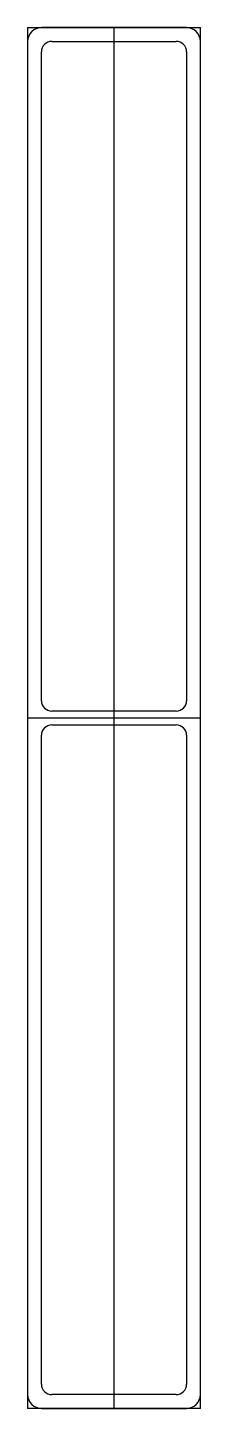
# Model space of a CAD drawing. Extents: x -12 to 12, y -200 to 0.
import ezdxf

# ---------------------------------------------------------------- set-up
doc = ezdxf.new("R2010")
doc.units = 0
doc.layers.get('0').update_dxf_attribs({"linetype": 'CONTINUOUS'})

msp = doc.modelspace()

# ---------------------------------------------------------------- linework, layer by layer
at = {"linetype": 'CONTINUOUS'}
for p, q in [((-12.5, 0), (-12.5, -200)), ((-12.5, 0), (12.5, 0)), ((10.5, 0), (-10.5, 0)), ((10.5, 0), (-10.5, 0)), ((0, -200), (0, 0)), ((12.5, -200), (12.5, 0)), ((-12.5, -2), (-12.5, -198)), ((-12.5, -2), (-12.5, -198)), ((-9, -2), (9, -2)), ((-9, -2), (9, -2)), ((12.5, -198), (12.5, -2)), ((12.5, -198), (12.5, -2)), ((-10.5, -97.5), (-10.5, -3.5)), ((-10.5, -97.5), (-10.5, -3.5)), ((10.5, -3.5), (10.5, -97.5)), ((10.5, -3.5), (10.5, -97.5)), ((12.5, -100), (-12.5, -100)), ((9, -99), (-9, -99)), ((9, -99), (-9, -99)), ((-9, -101), (9, -101)), ((-9, -101), (9, -101)), ((-10.5, -196.5), (-10.5, -102.5)), ((-10.5, -196.5), (-10.5, -102.5)), ((10.5, -102.5), (10.5, -196.5)), ((10.5, -102.5), (10.5, -196.5)), ((9, -198), (-9, -198)), ((9, -198), (-9, -198)), ((12.5, -200), (-12.5, -200)), ((-10.5, -200), (10.5, -200)), ((-10.5, -200), (10.5, -200))]:
    msp.add_line(p, q, dxfattribs=at)
for centre, radius, start, end in [((-10.5, -2), 2, 90, 180), ((-10.5, -2), 2, 90, 180), ((10.5, -2), 2, 0, 90), ((10.5, -2), 2, 0, 90), ((-9, -3.5), 1.5, 90, 180), ((-9, -3.5), 1.5, 90, 180), ((9, -3.5), 1.5, 0, 90), ((9, -3.5), 1.5, 0, 90), ((-9, -97.5), 1.5, 180, 270), ((-9, -97.5), 1.5, 180, 270), ((9, -97.5), 1.5, 270, 0), ((9, -97.5), 1.5, 270, 0), ((-9, -102.5), 1.5, 90, 180), ((-9, -102.5), 1.5, 90, 180), ((9, -102.5), 1.5, 0, 90), ((9, -102.5), 1.5, 0, 90), ((-10.5, -198), 2, 180, 270), ((-10.5, -198), 2, 180, 270), ((-9, -196.5), 1.5, 180, 270), ((-9, -196.5), 1.5, 180, 270), ((9, -196.5), 1.5, 270, 0), ((9, -196.5), 1.5, 270, 0), ((10.5, -198), 2, 270, 0), ((10.5, -198), 2, 270, 0)]:
    msp.add_arc(centre, radius, start, end, dxfattribs=at)

doc.saveas('drawing.dxf')
